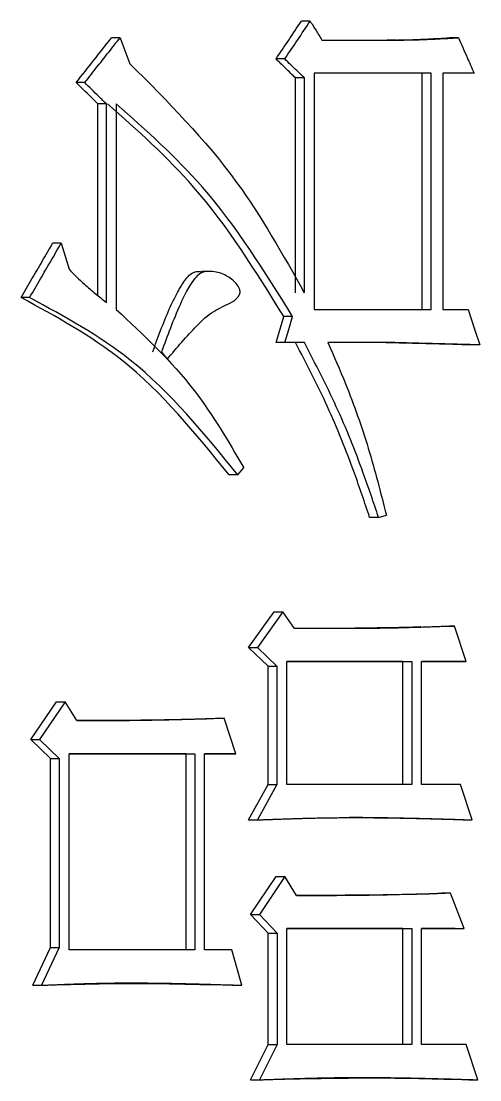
# Model space of a CAD drawing. Header units: millimetres. Extents: x 2223 to 4172, y 741 to 2119.
# Drawn here: x 3132.937 to 3135.039, y 989.486 to 994.333 of the extents above; entities that cross this region are included whole.
import ezdxf

# ---------------------------------------------------------------- set-up
doc = ezdxf.new("R2010")
doc.units = ezdxf.units.MM

msp = doc.modelspace()

# ---------------------------------------------------------------- linework, layer by layer
at = {"color": 7, "linetype": 'Continuous', "lineweight": 25}
for p, q in [((3134.2615, 994.3326), (3134.221, 994.3326)), ((3133.3906, 994.2568), (3133.3513, 994.2568)), ((3134.3152, 994.246), (3134.655, 994.246)), ((3134.655, 994.246), (3134.614, 994.246)), ((3134.9405, 994.2568), (3134.8992, 994.2568)), ((3134.1451, 994.1595), (3134.1048, 994.1595)), ((3134.8157, 994.0946), (3134.2794, 994.0946)), ((3134.2794, 994.0946), (3134.2794, 993.0129)), ((3134.7745, 994.0946), (3134.2794, 994.0946)), ((3134.8157, 994.0946), (3134.7745, 994.0946)), ((3134.7745, 993.0129), (3134.7745, 994.0946)), ((3134.8157, 993.0129), (3134.8157, 994.0946)), ((3135.0118, 994.0946), (3134.8692, 994.0946)), ((3134.8692, 994.0946), (3134.8692, 993.0129)), ((3134.9704, 994.0946), (3134.8692, 994.0946)), ((3135.0118, 994.0946), (3134.9704, 994.0946)), ((3133.2285, 994.0513), (3133.1894, 994.0513)), ((3134.2346, 994.0729), (3134.1942, 994.0729)), ((3134.1942, 993.0885), (3134.1942, 994.0729)), ((3134.2347, 993.0885), (3134.2346, 994.0729)), ((3133.3276, 993.9539), (3133.2884, 993.9539)), ((3133.2884, 993.0766), (3133.2884, 993.9539)), ((3133.3276, 993.0453), (3133.3276, 993.9539)), ((3133.3726, 993.9539), (3133.3726, 993.0127)), ((3133.1204, 993.3157), (3133.0814, 993.3157)), ((3133.8056, 993.1872), (3133.7652, 993.1872)), ((3132.976, 993.0669), (3132.9372, 993.0669)), ((3134.1048, 992.8614), (3134.1405, 992.9803)), ((3134.1809, 992.9803), (3134.1405, 992.9803)), ((3134.2794, 993.0129), (3134.8157, 993.0129)), ((3134.8692, 993.0129), (3134.9851, 993.0129)), ((3134.1451, 992.8614), (3134.1048, 992.8614)), ((3134.1942, 992.8614), (3134.1048, 992.8614)), ((3134.2347, 992.8614), (3134.1451, 992.8614)), ((3134.2347, 992.8614), (3134.1942, 992.8614)), ((3134.6282, 992.8614), (3134.3421, 992.8614)), ((3134.5873, 992.8614), (3134.3421, 992.8614)), ((3134.6282, 992.8614), (3134.5873, 992.8614)), ((3135.0386, 992.8506), (3134.9971, 992.8506)), ((3133.9299, 992.2556), (3133.8898, 992.2556)), ((3134.5746, 992.0609), (3134.5337, 992.0609)), ((3134.5746, 992.0609), (3134.6103, 992.0717)), ((3133.9794, 991.466), (3134.0958, 991.6282)), ((3134.1361, 991.6282), (3134.0196, 991.466)), ((3134.0958, 991.6282), (3134.1361, 991.6282)), ((3134.1899, 991.5525), (3134.1361, 991.6282)), ((3134.7383, 991.5591), (3134.8814, 991.5633)), ((3134.8814, 991.5633), (3134.9227, 991.5633)), ((3134.9762, 991.4011), (3134.9227, 991.5633)), ((3133.9794, 991.466), (3134.0196, 991.466)), ((3134.069, 991.3794), (3133.9794, 991.466)), ((3134.0196, 991.466), (3134.1092, 991.3794)), ((3134.069, 991.3794), (3134.1092, 991.3794)), ((3134.069, 990.8386), (3134.069, 991.3794)), ((3134.1092, 991.3794), (3134.1092, 990.8386)), ((3134.1541, 990.8386), (3134.154, 991.4011)), ((3134.154, 991.4011), (3134.7264, 991.4011)), ((3134.6854, 991.4011), (3134.154, 991.4011)), ((3134.6854, 991.4011), (3134.7264, 991.4011)), ((3134.6854, 990.8386), (3134.6854, 991.4011)), ((3134.7264, 991.4011), (3134.7264, 990.8386)), ((3134.7711, 991.4011), (3134.9762, 991.4011)), ((3134.7711, 990.8386), (3134.7711, 991.4011)), ((3134.9348, 991.4011), (3134.7711, 991.4011)), ((3134.9762, 991.4011), (3134.9348, 991.4011)), ((3132.9823, 991.0441), (3133.0994, 991.2172)), ((3133.1384, 991.2172), (3133.0212, 991.0441)), ((3133.0994, 991.2172), (3133.1384, 991.2172)), ((3133.1925, 991.1306), (3133.1384, 991.2172)), ((3133.8271, 991.1415), (3133.8671, 991.1415)), ((3133.9209, 990.9792), (3133.8671, 991.1415)), ((3132.9823, 991.0441), (3133.0212, 991.0441)), ((3133.0724, 990.9575), (3132.9823, 991.0441)), ((3133.0212, 991.0441), (3133.1114, 990.9576)), ((3133.0724, 990.9575), (3133.1114, 990.9576)), ((3133.0724, 990.0922), (3133.0724, 990.9575)), ((3133.1114, 990.9576), (3133.1114, 990.0922)), ((3133.1565, 990.0813), (3133.1565, 990.9792)), ((3133.6926, 990.9792), (3133.7324, 990.9792)), ((3133.6926, 990.0814), (3133.6926, 990.9792)), ((3133.7324, 990.9792), (3133.7324, 990.0814)), ((3133.7773, 990.9792), (3133.9209, 990.9792)), ((3133.7773, 990.0814), (3133.7773, 990.9792)), ((3133.8809, 990.9792), (3133.7773, 990.9792)), ((3133.9209, 990.9792), (3133.8809, 990.9792)), ((3133.9794, 990.6763), (3134.069, 990.8386)), ((3134.1092, 990.8386), (3134.0196, 990.6763)), ((3134.069, 990.8386), (3134.1092, 990.8386)), ((3134.7264, 990.8386), (3134.1541, 990.8386)), ((3134.9495, 990.8386), (3134.7711, 990.8386)), ((3135.0029, 990.6763), (3134.9495, 990.8386)), ((3133.9794, 990.6763), (3134.0196, 990.6763)), ((3134.9615, 990.6763), (3135.0029, 990.6763)), ((3133.9884, 990.2436), (3134.1048, 990.4167)), ((3134.1451, 990.4167), (3134.0286, 990.2436)), ((3134.1048, 990.4167), (3134.1451, 990.4167)), ((3134.1988, 990.3302), (3134.1451, 990.4167)), ((3134.9049, 990.341), (3134.8636, 990.341)), ((3134.9673, 990.1787), (3134.9049, 990.341)), ((3133.9884, 990.2436), (3134.0286, 990.2436)), ((3134.069, 990.1571), (3133.9884, 990.2436)), ((3134.0286, 990.2436), (3134.1093, 990.1571)), ((3134.1541, 989.6487), (3134.1541, 990.1787)), ((3134.1541, 990.1787), (3134.7264, 990.1787)), ((3134.6854, 990.1787), (3134.1541, 990.1787)), ((3134.6854, 990.1787), (3134.7264, 990.1787)), ((3134.6854, 989.6487), (3134.6854, 990.1787)), ((3134.7264, 990.1787), (3134.7264, 989.6487)), ((3134.7711, 989.6487), (3134.7711, 990.1787)), ((3134.7711, 990.1787), (3134.9673, 990.1787)), ((3134.9259, 990.1787), (3134.7711, 990.1787)), ((3134.9259, 990.1787), (3134.9673, 990.1787)), ((3134.069, 990.1571), (3134.1093, 990.1571)), ((3134.069, 989.6487), (3134.069, 990.1571)), ((3134.1093, 990.1571), (3134.1093, 989.6487)), ((3132.9913, 989.9191), (3133.0724, 990.0922)), ((3133.1114, 990.0922), (3133.0302, 989.9191)), ((3133.0724, 990.0922), (3133.1114, 990.0922)), ((3133.903, 990.0814), (3133.7773, 990.0814)), ((3133.9479, 989.9191), (3133.903, 990.0814)), ((3132.9913, 989.9191), (3133.0302, 989.9191)), ((3133.9078, 989.9191), (3133.8201, 989.9216)), ((3133.9078, 989.9191), (3133.9479, 989.9191)), ((3133.9884, 989.4864), (3134.069, 989.6487)), ((3134.1093, 989.6487), (3134.0286, 989.4864)), ((3134.069, 989.6487), (3134.1093, 989.6487)), ((3134.7264, 989.6487), (3134.1541, 989.6487)), ((3134.9762, 989.6487), (3134.7711, 989.6487)), ((3135.0297, 989.4864), (3134.9762, 989.6487)), ((3134.9882, 989.4864), (3134.9153, 989.4889)), ((3133.9884, 989.4864), (3134.0286, 989.4864)), ((3134.9882, 989.4864), (3135.0297, 989.4864))]:
    msp.add_line(p, q, dxfattribs=at)
at = {"color": 7, "linetype": 'Continuous', "lineweight": 25, "flags": 128}
for points in [[(3133.3906, 994.2568), (3133.4081, 994.2106), (3133.4219, 994.1742), (3133.4357, 994.1378)], [(3133.1204, 993.3157), (3133.1384, 993.2562), (3133.1564, 993.1967)], [(3134.1451, 992.8614), (3134.163, 992.9208), (3134.1809, 992.9803)], [(3134.9851, 993.0129), (3135.0006, 992.9658), (3135.0161, 992.9188), (3135.0386, 992.8506)], [(3133.5796, 992.8182), (3133.5865, 992.8098), (3133.5966, 992.7977), (3133.6066, 992.7856)], [(3133.9299, 992.2556), (3133.9367, 992.2638), (3133.9467, 992.2759), (3133.9567, 992.288)]]:
    msp.add_lwpolyline(points, dxfattribs=at)
at = {"color": 7, "linetype": 'Continuous', "lineweight": 25}
for points, knots in [([(3134.1048, 994.1595), (3134.1241, 994.1883), (3134.1629, 994.246), (3134.2017, 994.3037), (3134.221, 994.3326)], [0, 0, 0, 0, 0.500001, 1, 1, 1, 1]), ([(3134.1451, 994.1595), (3134.1645, 994.1883), (3134.2033, 994.246), (3134.2421, 994.3037), (3134.2615, 994.3326)], [0, 0, 0, 0, 0.499999, 1, 1, 1, 1]), ([(3134.2615, 994.3326), (3134.2705, 994.3181), (3134.2884, 994.2893), (3134.3063, 994.2604), (3134.3152, 994.246)], [0, 0, 0, 0, 0.5000001, 1, 1, 1, 1]), ([(3133.1894, 994.0513), (3133.2164, 994.0856), (3133.2704, 994.1541), (3133.3243, 994.2226), (3133.3513, 994.2568)], [0, 0, 0, 0, 0.5, 1, 1, 1, 1]), ([(3133.2285, 994.0513), (3133.2487, 994.0769), (3133.2858, 994.1239), (3133.3398, 994.1924), (3133.3737, 994.2354), (3133.3906, 994.2568)], [0, 0, 0, 0, 0.373043, 0.686521, 1, 1, 1, 1]), ([(3134.614, 994.246), (3134.6453, 994.2463), (3134.7086, 994.2469), (3134.8036, 994.251), (3134.8673, 994.2549), (3134.8992, 994.2568)], [0, 0, 0, 0, 0.328876, 0.66438, 1, 1, 1, 1]), ([(3134.655, 994.246), (3134.6863, 994.2463), (3134.7496, 994.2469), (3134.8448, 994.251), (3134.9086, 994.2549), (3134.9405, 994.2568)], [0, 0, 0, 0, 0.328449, 0.664167, 1, 1, 1, 1]), ([(3134.9405, 994.2568), (3134.9471, 994.2418), (3134.9603, 994.2118), (3134.9841, 994.1577), (3135.0013, 994.1187), (3135.0118, 994.0946)], [0, 0, 0, 0, 0.277507, 0.555013, 1, 1, 1, 1]), ([(3134.1942, 994.0729), (3134.1793, 994.0874), (3134.1495, 994.1162), (3134.1197, 994.1451), (3134.1048, 994.1595)], [0, 0, 0, 0, 0.500002, 1, 1, 1, 1]), ([(3134.2346, 994.0729), (3134.2231, 994.0841), (3134.2024, 994.1041), (3134.1726, 994.1329), (3134.1542, 994.1506), (3134.1451, 994.1595)], [0, 0, 0, 0, 0.38646, 0.693229, 1, 1, 1, 1]), ([(3133.4356, 994.1378), (3133.608, 993.965), (3133.9184, 993.6539), (3134.1372, 993.2625), (3134.2345, 993.0885)], [0, 0, 0, 0, 0.555354, 1, 1, 1, 1]), ([(3133.2884, 993.9539), (3133.2719, 993.9702), (3133.2389, 994.0026), (3133.2059, 994.0351), (3133.1894, 994.0513)], [0, 0, 0, 0, 0.500002, 1, 1, 1, 1]), ([(3133.3276, 993.9539), (3133.3161, 993.9652), (3133.2939, 993.9871), (3133.2609, 994.0196), (3133.2393, 994.0407), (3133.2285, 994.0513)], [0, 0, 0, 0, 0.347839, 0.673919, 1, 1, 1, 1]), ([(3134.1405, 992.9803), (3134.0122, 993.1873), (3133.785, 993.5537), (3133.4702, 993.8326), (3133.3333, 993.9539)], [0, 0, 0, 0, 0.5650571, 1, 1, 1, 1]), ([(3134.1809, 992.9803), (3134.0523, 993.1873), (3133.8248, 993.5538), (3133.5097, 993.8326), (3133.3726, 993.9539)], [0, 0, 0, 0, 0.564995, 1, 1, 1, 1]), ([(3132.9372, 993.0669), (3132.9537, 993.0954), (3132.986, 993.1511), (3133.0341, 993.2341), (3133.0656, 993.2885), (3133.0814, 993.3157)], [0, 0, 0, 0, 0.343588, 0.671794, 1, 1, 1, 1]), ([(3132.976, 993.0669), (3132.9926, 993.0954), (3133.0249, 993.1511), (3133.073, 993.234), (3133.1046, 993.2885), (3133.1204, 993.3157)], [0, 0, 0, 0, 0.343461, 0.671731, 1, 1, 1, 1]), ([(3133.1564, 993.1967), (3133.1797, 993.1734), (3133.2183, 993.1346), (3133.2766, 993.0856), (3133.3106, 993.0587), (3133.3276, 993.0453)], [0, 0, 0, 0, 0.429081, 0.714347, 1, 1, 1, 1]), ([(3133.54, 992.8182), (3133.5637, 992.8841), (3133.5972, 992.9774), (3133.6497, 993.085), (3133.6799, 993.1376), (3133.7047, 993.1694), (3133.7273, 993.1836), (3133.7479, 993.1884), (3133.7605, 993.1864), (3133.7653, 993.1856)], [0, 0, 0, 0, 0.456256, 0.645146, 0.784685, 0.856115, 0.910986, 0.965761, 1, 1, 1, 1]), ([(3133.6066, 992.7856), (3133.6506, 992.8376), (3133.7165, 992.9155), (3133.813, 993.0077), (3133.8845, 993.0344), (3133.9254, 993.0614), (3133.9377, 993.0802), (3133.9406, 993.0904), (3133.9397, 993.102), (3133.9328, 993.1187), (3133.9112, 993.1452), (3133.8689, 993.176), (3133.8185, 993.1882), (3133.7788, 993.1873), (3133.7526, 993.1766), (3133.7088, 993.1289), (3133.6498, 993.007), (3133.6066, 992.8908), (3133.5795, 992.8182)], [0, 0, 0, 0, 0.187598, 0.281274, 0.36356, 0.404899, 0.415318, 0.423915, 0.432542, 0.445489, 0.471595, 0.525453, 0.589419, 0.616919, 0.639175, 0.667927, 0.792344, 1, 1, 1, 1]), ([(3133.8898, 992.2556), (3133.736, 992.4451), (3133.4641, 992.7802), (3133.0968, 992.9801), (3132.9372, 993.0669)], [0, 0, 0, 0, 0.5655965, 1, 1, 1, 1]), ([(3133.9299, 992.2556), (3133.7758, 992.4451), (3133.5035, 992.7803), (3133.1358, 992.9801), (3132.976, 993.0669)], [0, 0, 0, 0, 0.565519, 1, 1, 1, 1]), ([(3133.3726, 993.0127), (3133.4988, 992.8954), (3133.7261, 992.6841), (3133.8857, 992.4099), (3133.9567, 992.288)], [0, 0, 0, 0, 0.555264, 1, 1, 1, 1]), ([(3134.5337, 992.0609), (3134.511, 992.1288), (3134.4533, 992.3006), (3134.3448, 992.5708), (3134.2445, 992.7643), (3134.1942, 992.8614)], [0, 0, 0, 0, 0.245346, 0.6215, 1, 1, 1, 1]), ([(3134.5746, 992.0609), (3134.5518, 992.1288), (3134.4941, 992.3006), (3134.3854, 992.5708), (3134.285, 992.7643), (3134.2347, 992.8614)], [0, 0, 0, 0, 0.245289, 0.621469, 1, 1, 1, 1]), ([(3134.3421, 992.8614), (3134.3698, 992.7987), (3134.4397, 992.6411), (3134.5321, 992.378), (3134.5842, 992.1741), (3134.6103, 992.0717)], [0, 0, 0, 0, 0.2475218, 0.622512, 1, 1, 1, 1]), ([(3134.9971, 992.8506), (3134.9696, 992.8513), (3134.8876, 992.8535), (3134.751, 992.8571), (3134.6418, 992.86), (3134.5873, 992.8614)], [0, 0, 0, 0, 0.201645, 0.600822, 1, 1, 1, 1]), ([(3135.0386, 992.8506), (3135.0351, 992.8507), (3135.03, 992.8508), (3135.0231, 992.851), (3135.0162, 992.8512), (3135.0093, 992.8514), (3135.0025, 992.8516), (3134.9973, 992.8517), (3134.9904, 992.8519), (3134.9835, 992.852), (3134.9767, 992.8522), (3134.9715, 992.8524), (3134.9646, 992.8525), (3134.9577, 992.8527), (3134.9509, 992.8529), (3134.9457, 992.853), (3134.9388, 992.8532), (3134.9302, 992.8535), (3134.9164, 992.8538), (3134.9027, 992.8542), (3134.8889, 992.8545), (3134.8786, 992.8548), (3134.8648, 992.8552), (3134.851, 992.8555), (3134.8373, 992.8559), (3134.8269, 992.8562), (3134.8132, 992.8565), (3134.7994, 992.8569), (3134.7856, 992.8573), (3134.7753, 992.8575), (3134.7615, 992.8579), (3134.7477, 992.8583), (3134.7339, 992.8586), (3134.7236, 992.8589), (3134.7133, 992.8592), (3134.7046, 992.8594), (3134.696, 992.8596), (3134.6891, 992.8598), (3134.6822, 992.86), (3134.6771, 992.8601), (3134.6702, 992.8603), (3134.6633, 992.8605), (3134.6564, 992.8607), (3134.6512, 992.8608), (3134.6448, 992.861), (3134.6371, 992.8612), (3134.6312, 992.8613), (3134.6282, 992.8614)], [0, 0, 0, 0, 0.025173, 0.03776, 0.050346, 0.075519, 0.088105, 0.100692, 0.113278, 0.138451, 0.151038, 0.163624, 0.176211, 0.201384, 0.21397, 0.226556, 0.239143, 0.264316, 0.289489, 0.339835, 0.365007, 0.39018, 0.415353, 0.465699, 0.490872, 0.516045, 0.541218, 0.591564, 0.616737, 0.64191, 0.667082, 0.717428, 0.742601, 0.767774, 0.792947, 0.81812, 0.830706, 0.855879, 0.868466, 0.881052, 0.893639, 0.918812, 0.931398, 0.943984, 0.956571, 0.978285, 1, 1, 1, 1]), ([(3134.9227, 991.5633), (3134.9146, 991.563), (3134.8983, 991.5624), (3134.8739, 991.5614), (3134.8495, 991.5605), (3134.825, 991.5596), (3134.8006, 991.5587), (3134.7762, 991.5579), (3134.7273, 991.5563), (3134.6702, 991.5547), (3134.6131, 991.5536), (3134.5846, 991.5532), (3134.5642, 991.5529), (3134.5438, 991.5527), (3134.5193, 991.5525), (3134.4948, 991.5523), (3134.4703, 991.5521), (3134.4458, 991.552), (3134.4213, 991.552), (3134.4009, 991.5519), (3134.3805, 991.5519), (3134.3601, 991.5519), (3134.3396, 991.552), (3134.3233, 991.552), (3134.311, 991.552), (3134.2988, 991.5521), (3134.2865, 991.5521), (3134.2742, 991.5522), (3134.262, 991.5522), (3134.2497, 991.5523), (3134.2374, 991.5523), (3134.2272, 991.5523), (3134.219, 991.5524), (3134.2139, 991.5524), (3134.2088, 991.5524), (3134.2037, 991.5525), (3134.197, 991.5525), (3134.1924, 991.5525), (3134.1899, 991.5525)], [0, 0, 0, 0, 0.033402, 0.066804, 0.100206, 0.133609, 0.167011, 0.200413, 0.233815, 0.367425, 0.43423, 0.467632, 0.484333, 0.517735, 0.551137, 0.584539, 0.617941, 0.651344, 0.684746, 0.718148, 0.734849, 0.768251, 0.801653, 0.818354, 0.835056, 0.851757, 0.868458, 0.885159, 0.90186, 0.918561, 0.935262, 0.951963, 0.960314, 0.968664, 0.972839, 0.98119, 0.989541, 1, 1, 1, 1]), ([(3134.7678, 991.5593), (3134.7678, 991.5593), (3134.7677, 991.5593), (3134.7666, 991.5593), (3134.7639, 991.5593), (3134.6902, 991.5575), (3134.5402, 991.5536), (3134.3807, 991.5526), (3134.2958, 991.5525), (3134.2523, 991.5525), (3134.2358, 991.5524), (3134.2253, 991.5524), (3134.2221, 991.5524), (3134.2205, 991.5524)], [0, 0, 0, 0, 0.002488, 0.005643, 0.013438, 0.023457, 0.468961, 0.690761, 0.852883, 0.894614, 0.930819, 0.964705, 1, 1, 1, 1]), ([(3133.1924, 991.1308), (3133.2318, 991.1309), (3133.2973, 991.1311), (3133.3692, 991.1315), (3133.4052, 991.1318), (3133.4182, 991.1319), (3133.4313, 991.132), (3133.4444, 991.1321), (3133.4672, 991.1323), (3133.5358, 991.1332), (3133.6591, 991.1352), (3133.7692, 991.1393), (3133.8271, 991.1415)], [0, 0, 0, 0, 0.185547, 0.308981, 0.33984, 0.355269, 0.370698, 0.401556, 0.416986, 0.478702, 0.725572, 1, 1, 1, 1]), ([(3133.8671, 991.1415), (3133.841, 991.1403), (3133.8085, 991.139), (3133.7694, 991.1376), (3133.7498, 991.137), (3133.7107, 991.136), (3133.6259, 991.1343), (3133.5345, 991.1325), (3133.4626, 991.1319), (3133.4398, 991.1318), (3133.4267, 991.1317), (3133.4169, 991.1316), (3133.4071, 991.1315), (3133.3973, 991.1315), (3133.3875, 991.1314), (3133.3777, 991.1313), (3133.3679, 991.1313), (3133.3581, 991.1312), (3133.3483, 991.1312), (3133.3385, 991.1311), (3133.3254, 991.1311), (3133.3123, 991.131), (3133.2992, 991.131), (3133.2894, 991.1309), (3133.2812, 991.1309), (3133.2747, 991.1309), (3133.2698, 991.1309), (3133.2649, 991.1309), (3133.26, 991.1308), (3133.2534, 991.1308), (3133.2469, 991.1308), (3133.2404, 991.1308), (3133.2355, 991.1308), (3133.2306, 991.1307), (3133.2256, 991.1307), (3133.2207, 991.1307), (3133.2158, 991.1307), (3133.2109, 991.1307), (3133.206, 991.1307), (3133.1999, 991.1306), (3133.1954, 991.1306), (3133.1925, 991.1306)], [0, 0, 0, 0, 0.11615, 0.145188, 0.174226, 0.203263, 0.319414, 0.551716, 0.609791, 0.638828, 0.653347, 0.667866, 0.682385, 0.696903, 0.711422, 0.725941, 0.74046, 0.754979, 0.769497, 0.784016, 0.798535, 0.827572, 0.842091, 0.85661, 0.871129, 0.878388, 0.885648, 0.892907, 0.900166, 0.907426, 0.921944, 0.929204, 0.936463, 0.943723, 0.950982, 0.958241, 0.965501, 0.97276, 0.98002, 0.987279, 1, 1, 1, 1]), ([(3133.1565, 990.9792), (3133.2526, 990.9792), (3133.4448, 990.9792), (3133.6365, 990.9792), (3133.7324, 990.9792)], [0, 0, 0, 0, 0.499996, 1, 1, 1, 1]), ([(3133.6926, 990.9792), (3133.5969, 990.9792), (3133.4184, 990.9792), (3133.2394, 990.9792), (3133.1565, 990.9792)], [0, 0, 0, 0, 0.536358, 1, 1, 1, 1]), ([(3134.0196, 990.6763), (3134.0244, 990.6765), (3134.0316, 990.6768), (3134.0412, 990.6771), (3134.0484, 990.6774), (3134.0556, 990.6777), (3134.0628, 990.6779), (3134.07, 990.6782), (3134.0772, 990.6784), (3134.0844, 990.6787), (3134.0917, 990.679), (3134.0989, 990.6792), (3134.1061, 990.6795), (3134.1133, 990.6797), (3134.1205, 990.68), (3134.1301, 990.6803), (3134.1397, 990.6807), (3134.1493, 990.681), (3134.1565, 990.6812), (3134.1637, 990.6815), (3134.1709, 990.6817), (3134.1781, 990.6819), (3134.1853, 990.6822), (3134.1925, 990.6824), (3134.1997, 990.6826), (3134.2069, 990.6828), (3134.2141, 990.6831), (3134.2213, 990.6833), (3134.2309, 990.6835), (3134.2405, 990.6838), (3134.2501, 990.684), (3134.2573, 990.6842), (3134.2717, 990.6846), (3134.3029, 990.6853), (3134.3412, 990.686), (3134.3748, 990.6864), (3134.3916, 990.6865), (3134.4012, 990.6866), (3134.4084, 990.6867), (3134.4156, 990.6867), (3134.4228, 990.6868), (3134.43, 990.6868), (3134.4372, 990.6868), (3134.4444, 990.6868), (3134.4539, 990.6869), (3134.4635, 990.6869), (3134.4731, 990.6869), (3134.4803, 990.6868), (3134.4875, 990.6868), (3134.4947, 990.6868), (3134.5019, 990.6868), (3134.5091, 990.6868), (3134.5163, 990.6867), (3134.5234, 990.6867), (3134.5306, 990.6866), (3134.5378, 990.6866), (3134.545, 990.6865), (3134.5522, 990.6865), (3134.5594, 990.6864), (3134.5666, 990.6863), (3134.5761, 990.6862), (3134.5857, 990.6861), (3134.5953, 990.686), (3134.6025, 990.6859), (3134.6097, 990.6858), (3134.6169, 990.6857), (3134.624, 990.6856), (3134.6384, 990.6854), (3134.6695, 990.6849), (3134.7078, 990.6842), (3134.7413, 990.6834), (3134.7581, 990.683), (3134.7676, 990.6828), (3134.7748, 990.6826), (3134.782, 990.6825), (3134.7891, 990.6823), (3134.7963, 990.6821), (3134.8059, 990.6819), (3134.8154, 990.6816), (3134.825, 990.6814), (3134.8322, 990.6812), (3134.8394, 990.681), (3134.8465, 990.6808), (3134.8537, 990.6806), (3134.8609, 990.6804), (3134.868, 990.6802), (3134.8752, 990.68), (3134.8824, 990.6798), (3134.8895, 990.6796), (3134.8967, 990.6794), (3134.9063, 990.6791), (3134.9158, 990.6789), (3134.9254, 990.6786), (3134.9326, 990.6784), (3134.9397, 990.6782), (3134.9469, 990.678), (3134.954, 990.6778), (3134.9612, 990.6775), (3134.9684, 990.6773), (3134.9755, 990.6771), (3134.9827, 990.6769), (3134.9918, 990.6766), (3134.9986, 990.6764), (3135.0029, 990.6763)], [0, 0, 0, 0, 0.014617, 0.021926, 0.029235, 0.036543, 0.043852, 0.051161, 0.058469, 0.065778, 0.073086, 0.080395, 0.087704, 0.095012, 0.102321, 0.10963, 0.124247, 0.131556, 0.138864, 0.146173, 0.153482, 0.16079, 0.168099, 0.175407, 0.182716, 0.190025, 0.197333, 0.204642, 0.211951, 0.226568, 0.233877, 0.241185, 0.248494, 0.277729, 0.336198, 0.365433, 0.38005, 0.387359, 0.394667, 0.401976, 0.409284, 0.416593, 0.423902, 0.43121, 0.438519, 0.453136, 0.460445, 0.467754, 0.475062, 0.482371, 0.48968, 0.496988, 0.504297, 0.511606, 0.518914, 0.526223, 0.533531, 0.54084, 0.548149, 0.555457, 0.562766, 0.577383, 0.584692, 0.592001, 0.599309, 0.606618, 0.613927, 0.621235, 0.65047, 0.708939, 0.738174, 0.752791, 0.7601, 0.767408, 0.774717, 0.782026, 0.789334, 0.796643, 0.81126, 0.818569, 0.825877, 0.833186, 0.840495, 0.847803, 0.855112, 0.862421, 0.869729, 0.877038, 0.884347, 0.891655, 0.898964, 0.913581, 0.92089, 0.928198, 0.935507, 0.942816, 0.950124, 0.957433, 0.964742, 0.97205, 0.979359, 0.986668, 1, 1, 1, 1]), ([(3134.9615, 990.6763), (3134.952, 990.6766), (3134.9376, 990.677), (3134.9185, 990.6776), (3134.9042, 990.678), (3134.8899, 990.6784), (3134.8755, 990.6788), (3134.8612, 990.6792), (3134.8469, 990.6796), (3134.8325, 990.68), (3134.8182, 990.6804), (3134.8038, 990.6808), (3134.7895, 990.6812), (3134.7751, 990.6816), (3134.7608, 990.6819), (3134.7417, 990.6824), (3134.6891, 990.6837), (3134.6364, 990.6848), (3134.5885, 990.6855), (3134.5742, 990.6857), (3134.5598, 990.6859), (3134.5454, 990.6861), (3134.5263, 990.6863), (3134.5071, 990.6865), (3134.4879, 990.6866), (3134.4736, 990.6867), (3134.4592, 990.6868), (3134.4478, 990.6868), (3134.4412, 990.6868), (3134.4394, 990.6868)], [0, 0, 0, 0, 0.054977, 0.082465, 0.109954, 0.137442, 0.16493, 0.192419, 0.219907, 0.247396, 0.274884, 0.302372, 0.329861, 0.357349, 0.384838, 0.412326, 0.467303, 0.687211, 0.714699, 0.742188, 0.769676, 0.797165, 0.824653, 0.87963, 0.907118, 0.934607, 0.962095, 0.989584, 1, 1, 1, 1]), ([(3134.9049, 990.341), (3134.8719, 990.3395), (3134.8225, 990.3373), (3134.7647, 990.3358), (3134.7358, 990.3352), (3134.7069, 990.3346), (3134.6202, 990.3328), (3134.5334, 990.3317), (3134.4589, 990.3312), (3134.4465, 990.3311), (3134.4341, 990.331), (3134.4217, 990.331), (3134.4114, 990.3309), (3134.401, 990.3308), (3134.3907, 990.3308), (3134.3783, 990.3307), (3134.3658, 990.3307), (3134.3555, 990.3306), (3134.3451, 990.3306), (3134.3348, 990.3305), (3134.3224, 990.3305), (3134.312, 990.3305), (3134.3017, 990.3304), (3134.2913, 990.3304), (3134.281, 990.3304), (3134.2727, 990.3303), (3134.2665, 990.3303), (3134.2603, 990.3303), (3134.2551, 990.3303), (3134.2499, 990.3303), (3134.2447, 990.3303), (3134.2385, 990.3303), (3134.2334, 990.3302), (3134.2282, 990.3302), (3134.223, 990.3302), (3134.2168, 990.3302), (3134.2116, 990.3302), (3134.2056, 990.3302), (3134.2017, 990.3302), (3134.1988, 990.3302)], [0, 0, 0, 0, 0.14049, 0.210735, 0.245858, 0.263419, 0.333664, 0.614647, 0.632209, 0.64977, 0.667331, 0.684892, 0.702453, 0.711234, 0.728795, 0.746356, 0.763917, 0.781479, 0.790259, 0.80782, 0.825382, 0.842943, 0.851723, 0.869285, 0.886846, 0.895626, 0.904407, 0.913188, 0.921968, 0.926358, 0.935139, 0.94392, 0.9527, 0.957091, 0.965871, 0.974652, 0.983432, 0.987823, 1, 1, 1, 1]), ([(3134.1988, 990.3303), (3134.2516, 990.3304), (3134.3707, 990.3308), (3134.5924, 990.3321), (3134.761, 990.3376), (3134.8636, 990.341)], [0, 0, 0, 0, 0.237866, 0.536241, 1, 1, 1, 1]), ([(3133.7324, 990.0814), (3133.6365, 990.0814), (3133.4448, 990.0814), (3133.2526, 990.0814), (3133.1565, 990.0813)], [0, 0, 0, 0, 0.499996, 1, 1, 1, 1]), ([(3133.0302, 989.9191), (3133.0367, 989.9194), (3133.0497, 989.9199), (3133.066, 989.9206), (3133.0822, 989.9213), (3133.0952, 989.9218), (3133.1114, 989.9225), (3133.1244, 989.923), (3133.1407, 989.9237), (3133.1537, 989.9242), (3133.1699, 989.9248), (3133.1829, 989.9253), (3133.1992, 989.9258), (3133.2121, 989.9263), (3133.2284, 989.9268), (3133.2414, 989.9272), (3133.2576, 989.9276), (3133.2706, 989.9279), (3133.2868, 989.9283), (3133.2998, 989.9286), (3133.3128, 989.9289), (3133.3258, 989.9291), (3133.3388, 989.9293), (3133.355, 989.9295), (3133.368, 989.9297), (3133.3842, 989.9298), (3133.3972, 989.9299), (3133.4134, 989.93), (3133.4264, 989.93), (3133.4426, 989.93), (3133.4556, 989.93), (3133.4718, 989.93), (3133.5075, 989.9298), (3133.5529, 989.9294), (3133.5983, 989.9286), (3133.6242, 989.9282), (3133.6404, 989.9278), (3133.6566, 989.9275), (3133.6696, 989.9272), (3133.6858, 989.9268), (3133.6988, 989.9265), (3133.715, 989.9261), (3133.7279, 989.9258), (3133.7441, 989.9253), (3133.757, 989.925), (3133.7732, 989.9245), (3133.7862, 989.9242), (3133.8024, 989.9237), (3133.8153, 989.9233), (3133.8283, 989.9229), (3133.8412, 989.9225), (3133.8541, 989.9221), (3133.8703, 989.9216), (3133.8833, 989.9212), (3133.8994, 989.9207), (3133.9124, 989.9202), (3133.9296, 989.9197), (3133.9403, 989.9193), (3133.9479, 989.9191)], [0, 0, 0, 0, 0.021203, 0.042406, 0.053008, 0.074211, 0.084813, 0.106016, 0.116618, 0.137821, 0.148423, 0.169626, 0.180228, 0.201431, 0.212032, 0.233236, 0.243837, 0.265041, 0.275642, 0.296845, 0.307447, 0.318049, 0.339252, 0.349854, 0.371057, 0.381659, 0.402862, 0.413463, 0.434667, 0.445268, 0.466472, 0.477073, 0.498276, 0.58309, 0.625497, 0.6467, 0.667903, 0.678505, 0.699708, 0.71031, 0.731513, 0.742115, 0.763318, 0.773919, 0.795123, 0.805724, 0.826928, 0.837529, 0.858732, 0.869334, 0.879936, 0.901139, 0.911741, 0.932944, 0.943545, 0.964749, 0.97535, 1, 1, 1, 1]), ([(3133.0757, 989.9209), (3133.0759, 989.9209), (3133.0763, 989.921), (3133.0825, 989.9211), (3133.2021, 989.9248), (3133.4703, 989.9306), (3133.7023, 989.9248), (3133.8251, 989.9217)], [0, 0, 0, 0, 0.005847, 0.012184, 0.043679, 0.493973, 1, 1, 1, 1]), ([(3134.0286, 989.4864), (3134.0323, 989.4865), (3134.0398, 989.4868), (3134.0511, 989.4872), (3134.0623, 989.4876), (3134.0735, 989.488), (3134.0848, 989.4884), (3134.096, 989.4888), (3134.1073, 989.4892), (3134.1185, 989.4896), (3134.1297, 989.49), (3134.141, 989.4904), (3134.1522, 989.4907), (3134.1634, 989.4911), (3134.1728, 989.4914), (3134.1822, 989.4917), (3134.1915, 989.492), (3134.2028, 989.4924), (3134.2177, 989.4928), (3134.2327, 989.4932), (3134.2514, 989.4938), (3134.2701, 989.4943), (3134.2926, 989.4948), (3134.3151, 989.4953), (3134.3375, 989.4958), (3134.36, 989.4962), (3134.3824, 989.4965), (3134.4011, 989.4968), (3134.4198, 989.4969), (3134.4385, 989.4971), (3134.461, 989.4972), (3134.4834, 989.4973), (3134.5058, 989.4973), (3134.5507, 989.4972), (3134.618, 989.4966), (3134.6852, 989.4955), (3134.7374, 989.4945), (3134.7673, 989.4938), (3134.7971, 989.4931), (3134.8195, 989.4925), (3134.8382, 989.492), (3134.8531, 989.4916), (3134.8624, 989.4914), (3134.8717, 989.4911), (3134.8811, 989.4909), (3134.8922, 989.4905), (3134.9034, 989.4902), (3134.9127, 989.4899), (3134.9221, 989.4897), (3134.9314, 989.4894), (3134.9426, 989.489), (3134.9519, 989.4888), (3134.9593, 989.4885), (3134.9649, 989.4884), (3134.9705, 989.4882), (3134.9761, 989.488), (3134.9817, 989.4879), (3134.9873, 989.4877), (3134.9929, 989.4875), (3134.9984, 989.4874), (3135.0031, 989.4872), (3135.0078, 989.4871), (3135.0124, 989.487), (3135.0181, 989.4868), (3135.0238, 989.4866), (3135.0277, 989.4865), (3135.0297, 989.4864)], [0, 0, 0, 0, 0.011199, 0.022398, 0.033596, 0.044795, 0.055994, 0.067193, 0.078392, 0.089591, 0.100789, 0.111988, 0.123187, 0.134386, 0.145585, 0.151184, 0.162383, 0.173582, 0.184781, 0.207178, 0.218377, 0.240775, 0.263172, 0.28557, 0.307968, 0.330365, 0.352763, 0.375161, 0.38636, 0.408757, 0.431155, 0.453553, 0.47595, 0.498348, 0.587939, 0.67753, 0.699928, 0.744723, 0.767121, 0.789519, 0.811916, 0.823115, 0.834314, 0.839913, 0.851112, 0.862311, 0.87351, 0.884709, 0.890308, 0.901507, 0.912706, 0.923905, 0.929504, 0.935103, 0.940703, 0.946302, 0.951902, 0.957501, 0.9631, 0.9687, 0.974299, 0.977099, 0.982698, 0.988298, 0.994149, 1, 1, 1, 1]), ([(3134.1201, 989.4892), (3134.1201, 989.4892), (3134.1201, 989.4892), (3134.1212, 989.4892), (3134.1277, 989.4893), (3134.2589, 989.4924), (3134.4819, 989.4966), (3134.7107, 989.4941), (3134.8162, 989.4917), (3134.8558, 989.4907), (3134.877, 989.4901), (3134.8991, 989.4895), (3134.909, 989.4892), (3134.916, 989.489)], [0, 0, 0, 0, 0.001108, 0.003185, 0.012795, 0.037738, 0.513809, 0.780002, 0.865995, 0.905439, 0.93475, 0.954139, 1, 1, 1, 1])]:
    msp.add_open_spline(points, degree=3, knots=knots, dxfattribs=at)

doc.saveas('drawing.dxf')
